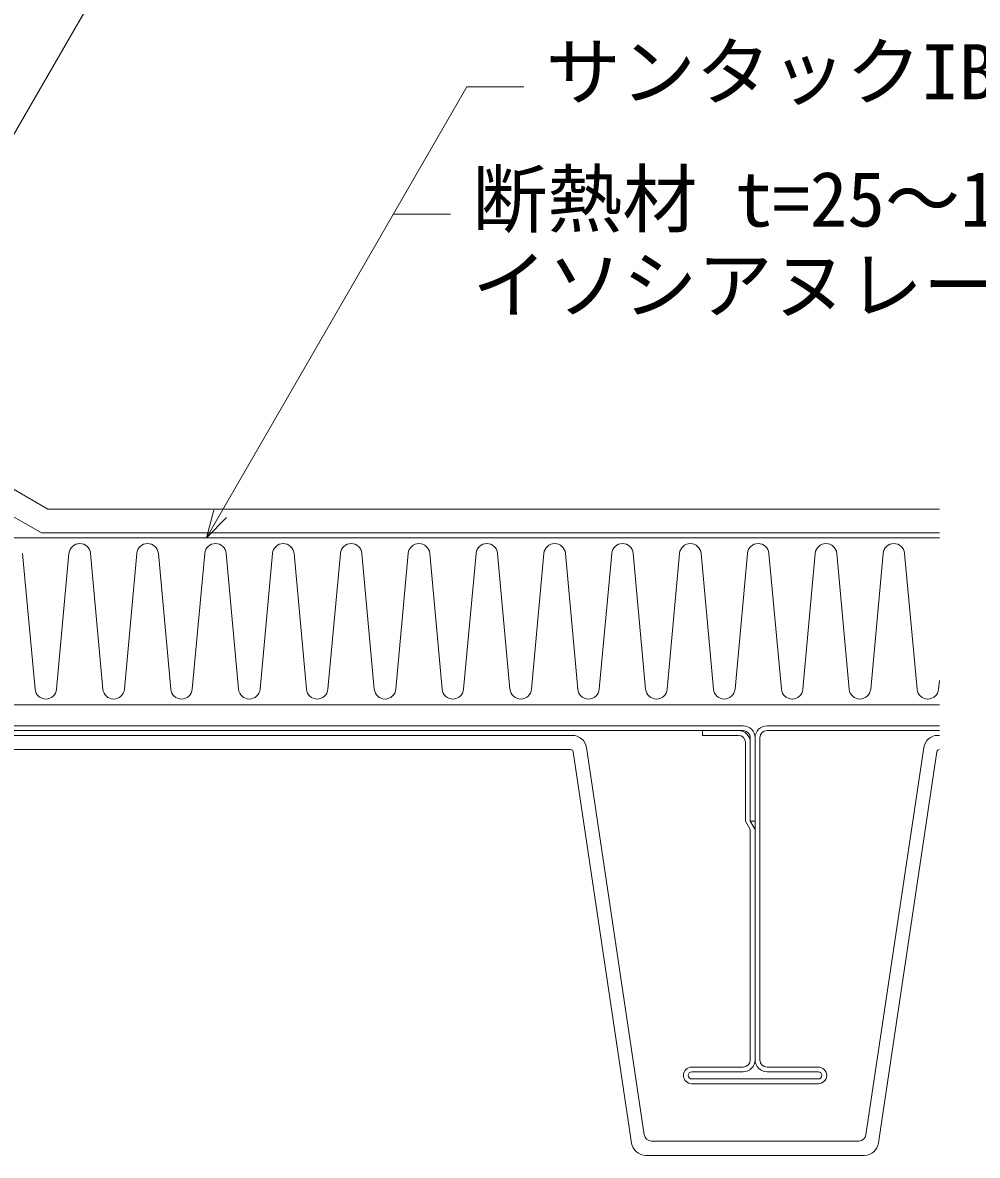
# Model space of a CAD drawing. Units: millimetres, scale not verified. Extents: x -840 to 840, y -594 to 594.
# Drawn here: x 242.8 to 442.8, y -364.2 to -126.8 of the extents above; entities that cross this region are included whole.
import ezdxf
from ezdxf.enums import TextEntityAlignment as Align

# ---------------------------------------------------------------- set-up
doc = ezdxf.new("R2010")
doc.units = ezdxf.units.MM
doc.header["$LTSCALE"] = 2
for name, color, linetype, lineweight in [('0-2_文字', 5, 'Continuous', 9), ('0-6_鋼材(受け鋼鈑)', 7, 'Continuous', 9), ('0-A_IBｼｰﾄ', 4, 'Continuous', 9), ('0-B_寸法線', 7, 'Continuous', 9), ('0-E_断熱材', 4, 'Continuous', 9)]:
    doc.layers.add(name, color=color, linetype=linetype, lineweight=lineweight)
doc.styles.add('ＭＳ ゴシック', font='')
doc.styles.get('ＭＳ ゴシック').set_extended_font_data('MS Gothic')

msp = doc.modelspace()

# ---------------------------------------------------------------- linework, layer by layer
at = {"layer": '0-6_鋼材(受け鋼鈑)'}
for p, q in [((191.766, -274.154), (393.766, -274.154)), ((393.766, -275.154), (191.766, -275.154)), ((392.766, -275.154), (385.266, -275.154)), ((385.266, -276.154), (385.266, -275.154)), ((398.766, -274.154), (434.873, -274.154)), ((434.873, -275.154), (398.766, -275.154)), ((357.961, -276.154), (227.571, -276.154)), ((385.266, -276.154), (392.766, -276.154)), ((394.266, -277.654), (394.266, -294.154)), ((395.266, -276.654), (395.266, -277.654)), ((395.266, -277.654), (395.266, -294.154)), ((396.266, -344.154), (396.266, -276.654)), ((397.266, -276.654), (397.266, -344.154)), ((434.873, -276.154), (434.572, -276.154)), ((227.873, -279.154), (357.658, -279.154)), ((358.153, -279.58), (370.404, -361.583)), ((373.049, -359.847), (360.928, -278.711)), ((431.605, -278.711), (419.482, -359.847)), ((422.133, -361.54), (434.379, -279.58)), ((395.266, -294.154), (396.266, -294.154)), ((395.266, -294.154), (396.266, -295.886)), ((383.016, -345.654), (393.766, -345.654)), ((409.516, -345.654), (398.766, -345.654)), ((393.766, -346.654), (383.016, -346.654)), ((383.016, -348.154), (409.516, -348.154)), ((398.766, -346.654), (409.516, -346.654)), ((409.516, -349.154), (383.016, -349.154)), ((417.995, -361.154), (374.537, -361.154)), ((373.373, -364.154), (419.158, -364.154))]:
    msp.add_line(p, q, dxfattribs=at)
msp.add_lwpolyline([(394.266, -294.154), (395.266, -295.886), (395.266, -344.154)], dxfattribs=at)
for centre, radius, start, end in [((392.766, -277.654), 2.5, 0, 90), ((393.766, -276.654), 2.5, 0, 90), ((393.766, -276.654), 1.5, 0, 90), ((398.766, -276.654), 2.5, 90, 180), ((398.766, -276.654), 1.5, 90, 180), ((357.961, -279.154), 3, 8.49728, 90), ((392.766, -277.654), 1.5, 0, 90), ((434.572, -279.154), 3, 90, 171.50232), ((357.658, -279.654), 0.5, 8.49728, 90), ((434.873, -279.654), 0.5, 90, 171.50232), ((383.016, -347.404), 1.75, 90, 270), ((393.766, -344.154), 1.5, 270, 0), ((393.766, -344.154), 2.5, 270, 0), ((398.766, -344.154), 2.5, 180, 270), ((398.766, -344.154), 1.5, 180, 270), ((409.516, -347.404), 1.75, 270, 90), ((383.016, -347.404), 0.75, 90, 270), ((409.516, -347.404), 0.75, 270, 90), ((374.537, -359.654), 1.5, 187.37968, 270), ((417.995, -359.654), 1.5, 270, 352.61952), ((373.373, -361.154), 3, 188.22236, 270), ((419.158, -361.154), 3, 270, 352.61952)]:
    msp.add_arc(centre, radius, start, end, dxfattribs=at)
at = {"layer": '0-A_IBｼｰﾄ', "color": 7}
for p, q in [((248.094, -228.754), (240.877, -224.588)), ((246.754, -233.754), (239.537, -229.588)), ((248.094, -228.754), (434.873, -228.754)), ((246.754, -233.754), (434.873, -233.754))]:
    msp.add_line(p, q, dxfattribs=at)
at = {"layer": '0-B_寸法線'}
for p, q in [((194.527, -230.588), (269.582, -100.586)), ((320.443, -166.953), (332.443, -166.953))]:
    msp.add_line(p, q, dxfattribs=at)
for points in [[(281.298, -234.754), (335.84, -140.285), (347.84, -140.285)], [(285.541, -230.512), (281.298, -234.754), (282.851, -228.959)]]:
    msp.add_lwpolyline(points, dxfattribs=at)
at = {"layer": '0-E_断熱材', "color": 7}
for p, q in [((434.873, -234.754), (191.943, -234.754)), ((434.873, -269.754), (191.943, -269.754))]:
    msp.add_line(p, q, dxfattribs=at)
at = {"layer": '0-E_断熱材'}
for p, q in [((242.809, -238.02), (245.409, -266.489)), ((252.516, -238.02), (249.916, -266.489)), ((257.023, -238.02), (259.624, -266.489)), ((266.731, -238.02), (264.131, -266.489)), ((271.238, -238.02), (273.839, -266.489)), ((280.946, -238.02), (278.345, -266.489)), ((285.453, -238.02), (288.053, -266.489)), ((295.161, -238.02), (292.56, -266.489)), ((299.667, -238.02), (302.268, -266.489)), ((309.375, -238.02), (306.775, -266.489)), ((313.882, -238.02), (316.483, -266.489)), ((323.59, -238.02), (320.99, -266.489)), ((328.097, -238.02), (330.697, -266.489)), ((337.805, -238.02), (335.204, -266.489)), ((342.312, -238.02), (344.912, -266.489)), ((352.02, -238.02), (349.419, -266.489)), ((356.526, -238.02), (359.127, -266.489)), ((366.234, -238.02), (363.634, -266.489)), ((370.741, -238.02), (373.342, -266.489)), ((380.449, -238.02), (377.849, -266.489)), ((384.956, -238.02), (387.556, -266.489)), ((394.664, -238.02), (392.063, -266.489)), ((399.171, -238.02), (401.771, -266.489)), ((408.878, -238.02), (406.278, -266.489)), ((413.385, -238.02), (415.986, -266.489)), ((423.093, -238.02), (420.493, -266.489)), ((427.6, -238.02), (430.201, -266.489)), ((434.873, -264.672), (434.707, -266.489))]:
    msp.add_line(p, q, dxfattribs=at)
for centre, start, end in [((254.77, -238.231), 5.35135, 174.64865), ((268.985, -238.231), 5.35135, 174.64865), ((283.199, -238.231), 5.35135, 174.64865), ((297.414, -238.231), 5.35135, 174.64865), ((311.629, -238.231), 5.35135, 174.64865), ((325.844, -238.231), 5.35135, 174.64865), ((340.058, -238.231), 5.35135, 174.64865), ((354.273, -238.231), 5.35135, 174.64865), ((368.488, -238.231), 5.35135, 174.64865), ((382.702, -238.231), 5.35135, 174.64865), ((396.917, -238.231), 5.35135, 174.64865), ((411.132, -238.231), 5.35135, 174.64865), ((425.347, -238.231), 5.35135, 174.64865), ((247.662, -266.278), 185.35135, 354.64865), ((261.877, -266.278), 185.35135, 354.64865), ((276.092, -266.278), 185.35135, 354.64865), ((290.307, -266.278), 185.35135, 354.64865), ((304.521, -266.278), 185.35135, 354.64865), ((318.736, -266.278), 185.35135, 354.64865), ((332.951, -266.278), 185.35135, 354.64865), ((347.166, -266.278), 185.35135, 354.64865), ((361.38, -266.278), 185.35135, 354.64865), ((375.595, -266.278), 185.35135, 354.64865), ((389.81, -266.278), 185.35135, 354.64865), ((404.025, -266.278), 185.35135, 354.64865), ((418.239, -266.278), 185.35135, 354.64865), ((432.454, -266.278), 185.35135, 354.64865)]:
    msp.add_arc(centre, 2.263, start, end, dxfattribs=at)

# ---------------------------------------------------------------- texts
at = {"layer": '0-2_文字', "color": 7, "style": 'ＭＳ ゴシック'}
for s, p in [('サンタックIB-HWCシート t=1.5㎜以上', (352.38, -146.344)), ('断熱材 t=25～150㎜', (336.983, -173.012)), ('イソシアヌレートボード両面アルミ面材付き', (336.983, -191.012))]:
    msp.add_text(s, height=11.54, dxfattribs=at).set_placement(p, align=Align.BOTTOM_LEFT)

doc.saveas('drawing.dxf')
